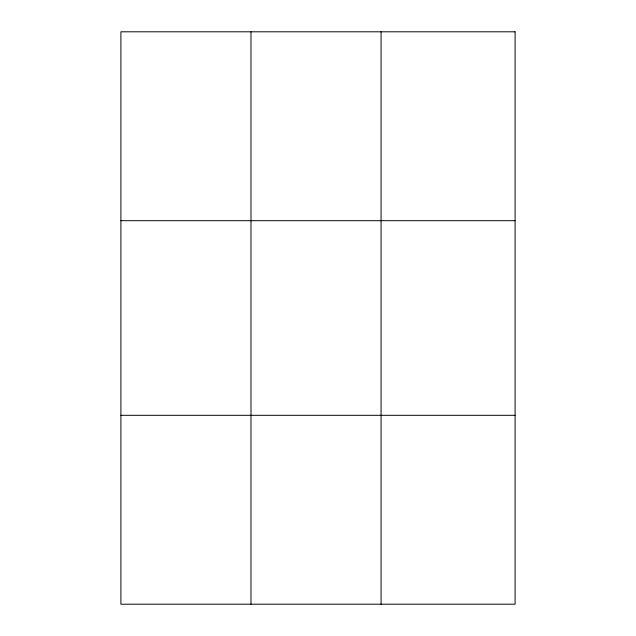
<?xml version="1.0" encoding="UTF-8"?>
<svg xmlns="http://www.w3.org/2000/svg" width="636" height="636" viewBox="0 0 636 636"><rect width="100%" height="100%" fill="white"/><g stroke="black" fill="none" stroke-linecap="round" stroke-linejoin="round"><path stroke-width="0.95" d="M250.989 31.8L250.989 604.2M381.067 31.8L381.067 604.2M120.904 220.692L515.096 220.692M120.904 415.308L515.096 415.308M515.096 31.8L515.096 604.2L120.904 604.2L120.904 31.8L515.096 31.8"/></g></svg>
